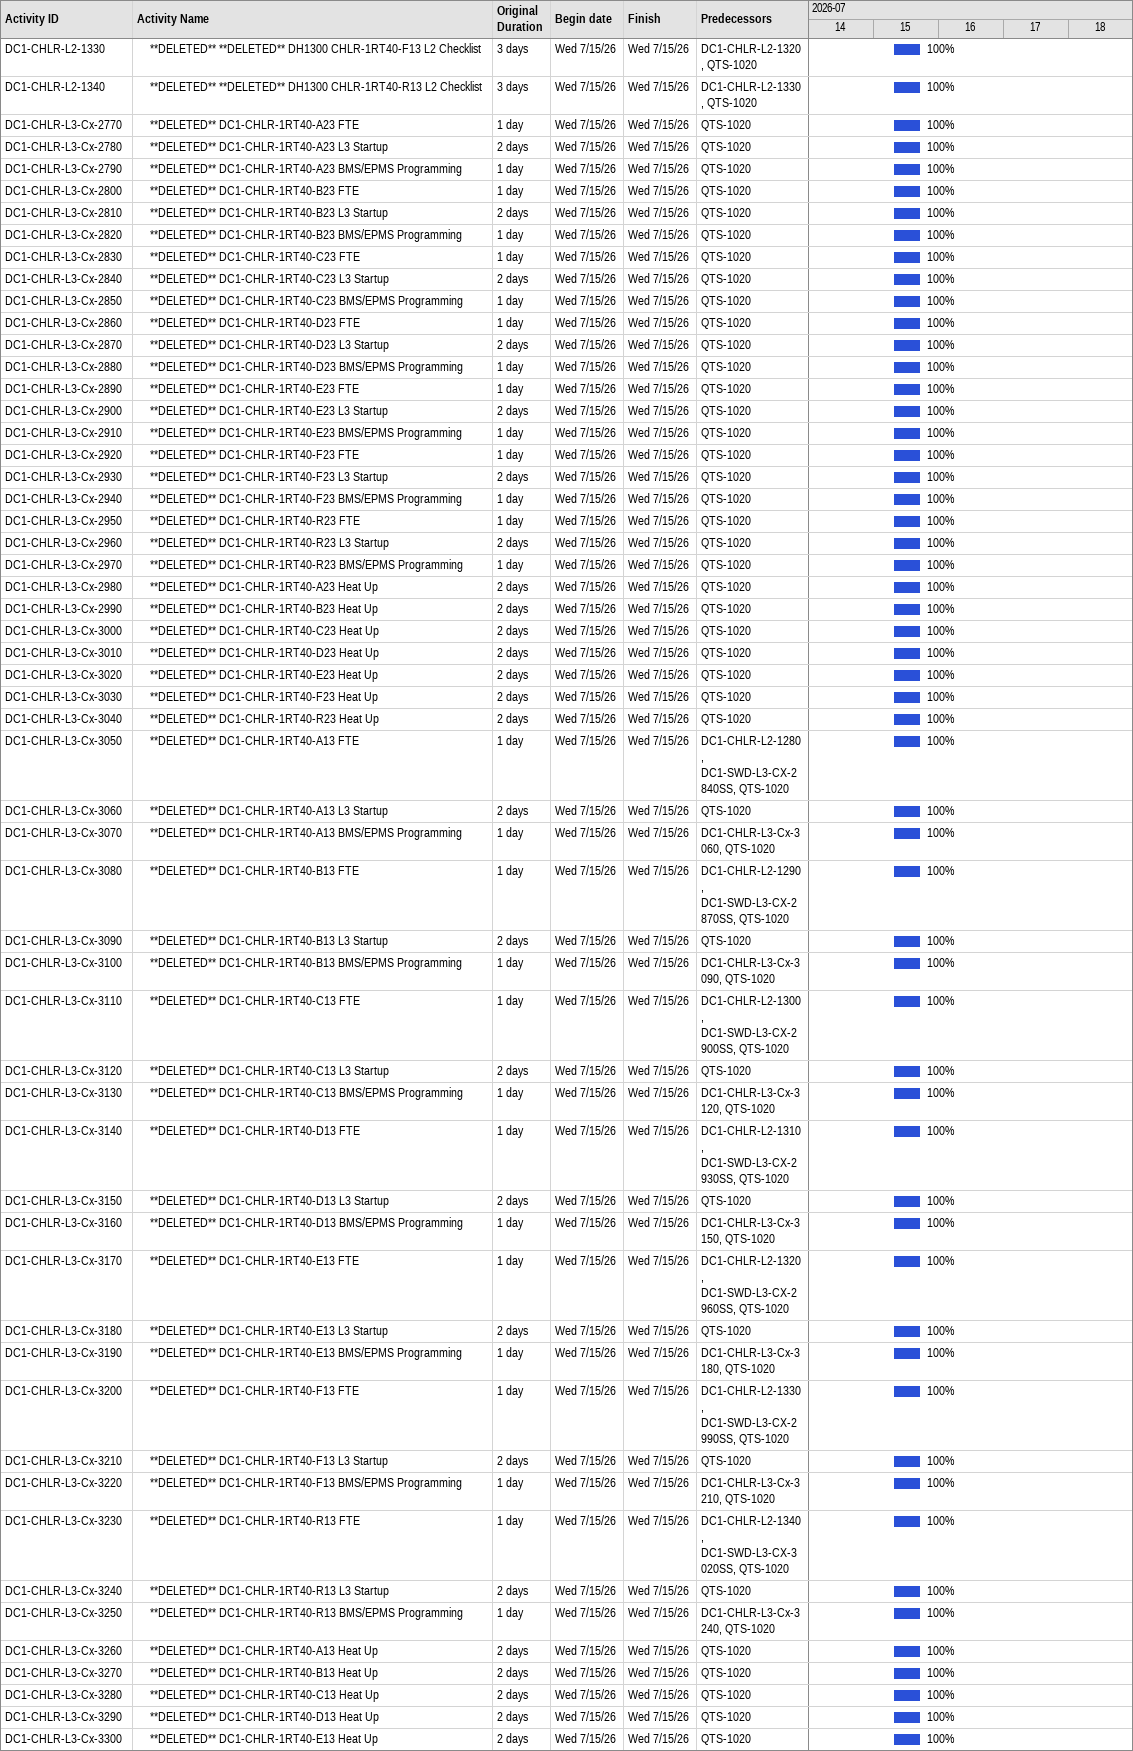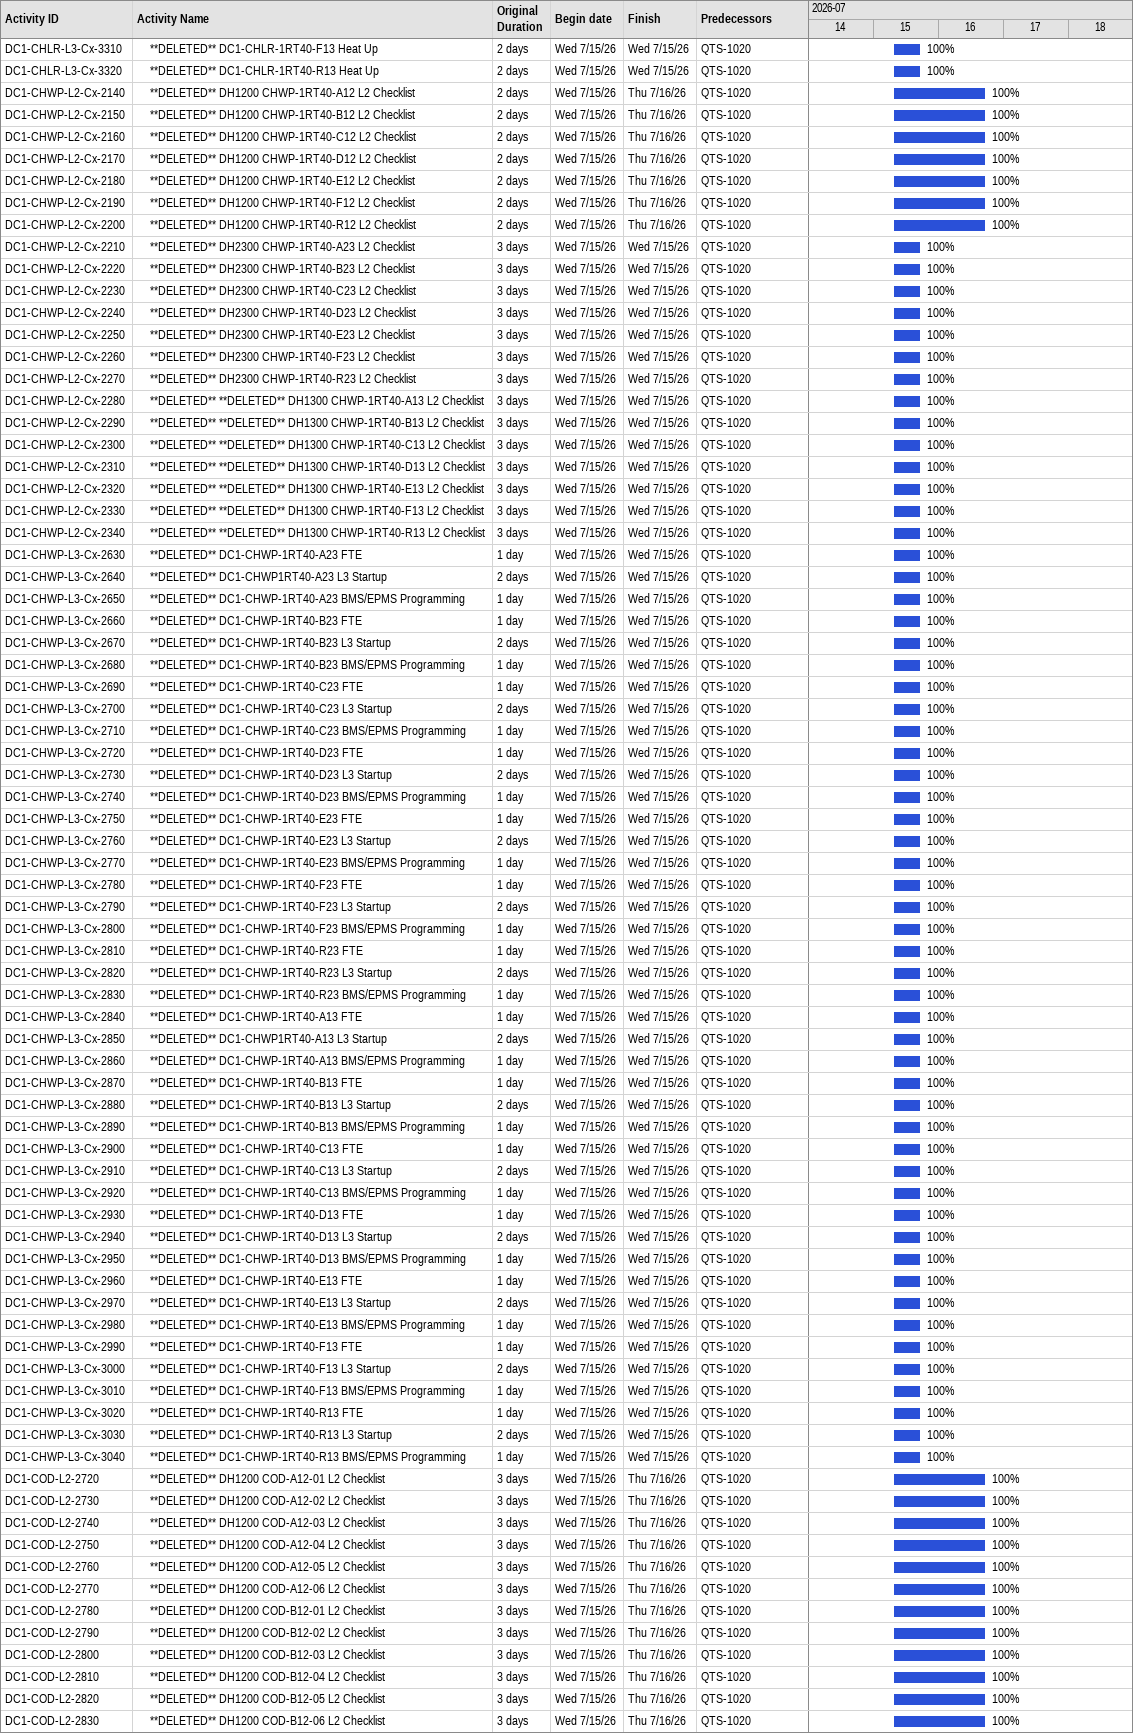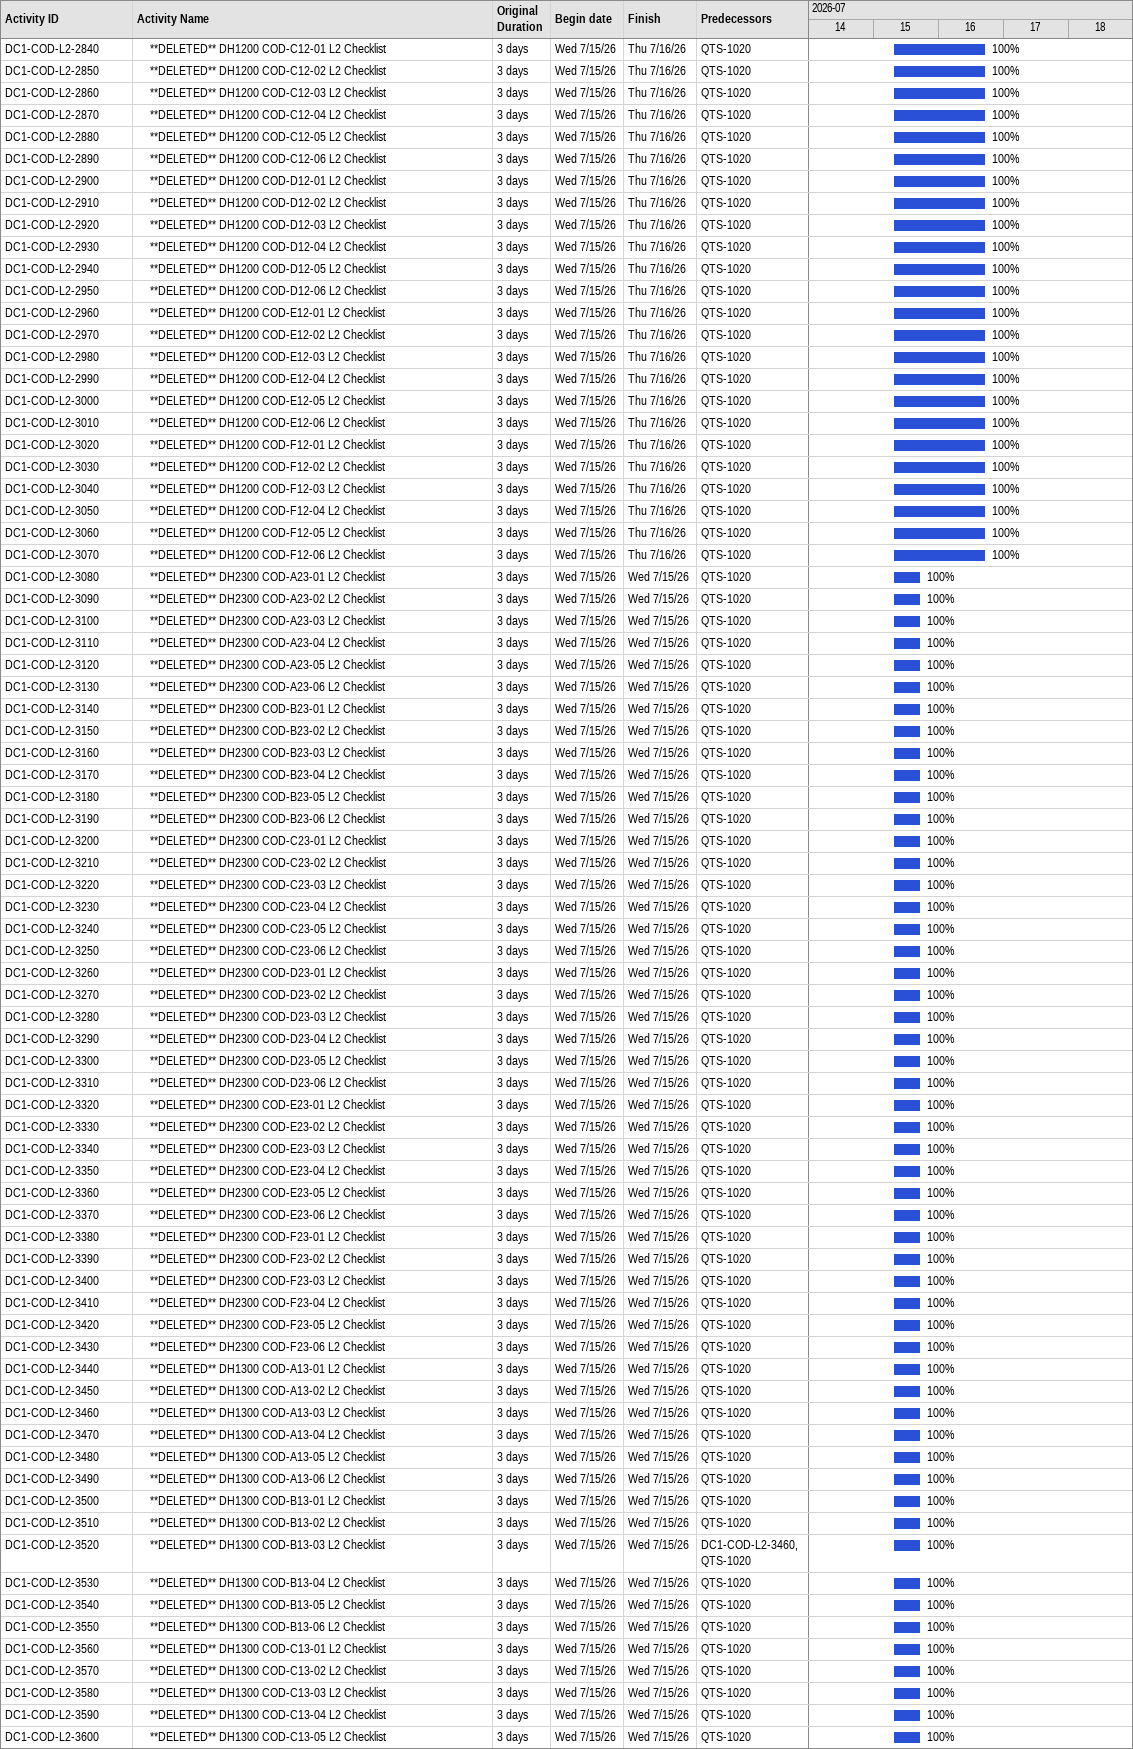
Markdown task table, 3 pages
| ID | Level | Task | Original duration | Start | Finish | Predecessors | % complete |
|---|---|---|---|---|---|---|---|
| DC1-CHLR-L2-1330 | 2 | **DELETED** **DELETED** DH1300 CHLR-1RT40-F13 L2 Checklist | 3d | 2026-07-15 | 2026-07-15 | DC1-CHLR-L2-1320, QTS-1020 | 100 |
| DC1-CHLR-L2-1340 | 2 | **DELETED** **DELETED** DH1300 CHLR-1RT40-R13 L2 Checklist | 3d | 2026-07-15 | 2026-07-15 | DC1-CHLR-L2-1330, QTS-1020 | 100 |
| DC1-CHLR-L3-Cx-2770 | 2 | **DELETED** DC1-CHLR-1RT40-A23 FTE | 1d | 2026-07-15 | 2026-07-15 | QTS-1020 | 100 |
| DC1-CHLR-L3-Cx-2780 | 2 | **DELETED** DC1-CHLR-1RT40-A23 L3 Startup | 2d | 2026-07-15 | 2026-07-15 | QTS-1020 | 100 |
| DC1-CHLR-L3-Cx-2790 | 2 | **DELETED** DC1-CHLR-1RT40-A23 BMS/EPMS Programming | 1d | 2026-07-15 | 2026-07-15 | QTS-1020 | 100 |
| DC1-CHLR-L3-Cx-2800 | 2 | **DELETED** DC1-CHLR-1RT40-B23 FTE | 1d | 2026-07-15 | 2026-07-15 | QTS-1020 | 100 |
| DC1-CHLR-L3-Cx-2810 | 2 | **DELETED** DC1-CHLR-1RT40-B23 L3 Startup | 2d | 2026-07-15 | 2026-07-15 | QTS-1020 | 100 |
| DC1-CHLR-L3-Cx-2820 | 2 | **DELETED** DC1-CHLR-1RT40-B23 BMS/EPMS Programming | 1d | 2026-07-15 | 2026-07-15 | QTS-1020 | 100 |
| DC1-CHLR-L3-Cx-2830 | 2 | **DELETED** DC1-CHLR-1RT40-C23 FTE | 1d | 2026-07-15 | 2026-07-15 | QTS-1020 | 100 |
| DC1-CHLR-L3-Cx-2840 | 2 | **DELETED** DC1-CHLR-1RT40-C23 L3 Startup | 2d | 2026-07-15 | 2026-07-15 | QTS-1020 | 100 |
| DC1-CHLR-L3-Cx-2850 | 2 | **DELETED** DC1-CHLR-1RT40-C23 BMS/EPMS Programming | 1d | 2026-07-15 | 2026-07-15 | QTS-1020 | 100 |
| DC1-CHLR-L3-Cx-2860 | 2 | **DELETED** DC1-CHLR-1RT40-D23 FTE | 1d | 2026-07-15 | 2026-07-15 | QTS-1020 | 100 |
| DC1-CHLR-L3-Cx-2870 | 2 | **DELETED** DC1-CHLR-1RT40-D23 L3 Startup | 2d | 2026-07-15 | 2026-07-15 | QTS-1020 | 100 |
| DC1-CHLR-L3-Cx-2880 | 2 | **DELETED** DC1-CHLR-1RT40-D23 BMS/EPMS Programming | 1d | 2026-07-15 | 2026-07-15 | QTS-1020 | 100 |
| DC1-CHLR-L3-Cx-2890 | 2 | **DELETED** DC1-CHLR-1RT40-E23 FTE | 1d | 2026-07-15 | 2026-07-15 | QTS-1020 | 100 |
| DC1-CHLR-L3-Cx-2900 | 2 | **DELETED** DC1-CHLR-1RT40-E23 L3 Startup | 2d | 2026-07-15 | 2026-07-15 | QTS-1020 | 100 |
| DC1-CHLR-L3-Cx-2910 | 2 | **DELETED** DC1-CHLR-1RT40-E23 BMS/EPMS Programming | 1d | 2026-07-15 | 2026-07-15 | QTS-1020 | 100 |
| DC1-CHLR-L3-Cx-2920 | 2 | **DELETED** DC1-CHLR-1RT40-F23 FTE | 1d | 2026-07-15 | 2026-07-15 | QTS-1020 | 100 |
| DC1-CHLR-L3-Cx-2930 | 2 | **DELETED** DC1-CHLR-1RT40-F23 L3 Startup | 2d | 2026-07-15 | 2026-07-15 | QTS-1020 | 100 |
| DC1-CHLR-L3-Cx-2940 | 2 | **DELETED** DC1-CHLR-1RT40-F23 BMS/EPMS Programming | 1d | 2026-07-15 | 2026-07-15 | QTS-1020 | 100 |
| DC1-CHLR-L3-Cx-2950 | 2 | **DELETED** DC1-CHLR-1RT40-R23 FTE | 1d | 2026-07-15 | 2026-07-15 | QTS-1020 | 100 |
| DC1-CHLR-L3-Cx-2960 | 2 | **DELETED** DC1-CHLR-1RT40-R23 L3 Startup | 2d | 2026-07-15 | 2026-07-15 | QTS-1020 | 100 |
| DC1-CHLR-L3-Cx-2970 | 2 | **DELETED** DC1-CHLR-1RT40-R23 BMS/EPMS Programming | 1d | 2026-07-15 | 2026-07-15 | QTS-1020 | 100 |
| DC1-CHLR-L3-Cx-2980 | 2 | **DELETED** DC1-CHLR-1RT40-A23 Heat Up | 2d | 2026-07-15 | 2026-07-15 | QTS-1020 | 100 |
| DC1-CHLR-L3-Cx-2990 | 2 | **DELETED** DC1-CHLR-1RT40-B23 Heat Up | 2d | 2026-07-15 | 2026-07-15 | QTS-1020 | 100 |
| DC1-CHLR-L3-Cx-3000 | 2 | **DELETED** DC1-CHLR-1RT40-C23 Heat Up | 2d | 2026-07-15 | 2026-07-15 | QTS-1020 | 100 |
| DC1-CHLR-L3-Cx-3010 | 2 | **DELETED** DC1-CHLR-1RT40-D23 Heat Up | 2d | 2026-07-15 | 2026-07-15 | QTS-1020 | 100 |
| DC1-CHLR-L3-Cx-3020 | 2 | **DELETED** DC1-CHLR-1RT40-E23 Heat Up | 2d | 2026-07-15 | 2026-07-15 | QTS-1020 | 100 |
| DC1-CHLR-L3-Cx-3030 | 2 | **DELETED** DC1-CHLR-1RT40-F23 Heat Up | 2d | 2026-07-15 | 2026-07-15 | QTS-1020 | 100 |
| DC1-CHLR-L3-Cx-3040 | 2 | **DELETED** DC1-CHLR-1RT40-R23 Heat Up | 2d | 2026-07-15 | 2026-07-15 | QTS-1020 | 100 |
| DC1-CHLR-L3-Cx-3050 | 2 | **DELETED** DC1-CHLR-1RT40-A13 FTE | 1d | 2026-07-15 | 2026-07-15 | DC1-CHLR-L2-1280, DC1-SWD-L3-CX-2840SS, QTS-1020 | 100 |
| DC1-CHLR-L3-Cx-3060 | 2 | **DELETED** DC1-CHLR-1RT40-A13 L3 Startup | 2d | 2026-07-15 | 2026-07-15 | QTS-1020 | 100 |
| DC1-CHLR-L3-Cx-3070 | 2 | **DELETED** DC1-CHLR-1RT40-A13 BMS/EPMS Programming | 1d | 2026-07-15 | 2026-07-15 | DC1-CHLR-L3-Cx-3060, QTS-1020 | 100 |
| DC1-CHLR-L3-Cx-3080 | 2 | **DELETED** DC1-CHLR-1RT40-B13 FTE | 1d | 2026-07-15 | 2026-07-15 | DC1-CHLR-L2-1290, DC1-SWD-L3-CX-2870SS, QTS-1020 | 100 |
| DC1-CHLR-L3-Cx-3090 | 2 | **DELETED** DC1-CHLR-1RT40-B13 L3 Startup | 2d | 2026-07-15 | 2026-07-15 | QTS-1020 | 100 |
| DC1-CHLR-L3-Cx-3100 | 2 | **DELETED** DC1-CHLR-1RT40-B13 BMS/EPMS Programming | 1d | 2026-07-15 | 2026-07-15 | DC1-CHLR-L3-Cx-3090, QTS-1020 | 100 |
| DC1-CHLR-L3-Cx-3110 | 2 | **DELETED** DC1-CHLR-1RT40-C13 FTE | 1d | 2026-07-15 | 2026-07-15 | DC1-CHLR-L2-1300, DC1-SWD-L3-CX-2900SS, QTS-1020 | 100 |
| DC1-CHLR-L3-Cx-3120 | 2 | **DELETED** DC1-CHLR-1RT40-C13 L3 Startup | 2d | 2026-07-15 | 2026-07-15 | QTS-1020 | 100 |
| DC1-CHLR-L3-Cx-3130 | 2 | **DELETED** DC1-CHLR-1RT40-C13 BMS/EPMS Programming | 1d | 2026-07-15 | 2026-07-15 | DC1-CHLR-L3-Cx-3120, QTS-1020 | 100 |
| DC1-CHLR-L3-Cx-3140 | 2 | **DELETED** DC1-CHLR-1RT40-D13 FTE | 1d | 2026-07-15 | 2026-07-15 | DC1-CHLR-L2-1310, DC1-SWD-L3-CX-2930SS, QTS-1020 | 100 |
| DC1-CHLR-L3-Cx-3150 | 2 | **DELETED** DC1-CHLR-1RT40-D13 L3 Startup | 2d | 2026-07-15 | 2026-07-15 | QTS-1020 | 100 |
| DC1-CHLR-L3-Cx-3160 | 2 | **DELETED** DC1-CHLR-1RT40-D13 BMS/EPMS Programming | 1d | 2026-07-15 | 2026-07-15 | DC1-CHLR-L3-Cx-3150, QTS-1020 | 100 |
| DC1-CHLR-L3-Cx-3170 | 2 | **DELETED** DC1-CHLR-1RT40-E13 FTE | 1d | 2026-07-15 | 2026-07-15 | DC1-CHLR-L2-1320, DC1-SWD-L3-CX-2960SS, QTS-1020 | 100 |
| DC1-CHLR-L3-Cx-3180 | 2 | **DELETED** DC1-CHLR-1RT40-E13 L3 Startup | 2d | 2026-07-15 | 2026-07-15 | QTS-1020 | 100 |
| DC1-CHLR-L3-Cx-3190 | 2 | **DELETED** DC1-CHLR-1RT40-E13 BMS/EPMS Programming | 1d | 2026-07-15 | 2026-07-15 | DC1-CHLR-L3-Cx-3180, QTS-1020 | 100 |
| DC1-CHLR-L3-Cx-3200 | 2 | **DELETED** DC1-CHLR-1RT40-F13 FTE | 1d | 2026-07-15 | 2026-07-15 | DC1-CHLR-L2-1330, DC1-SWD-L3-CX-2990SS, QTS-1020 | 100 |
| DC1-CHLR-L3-Cx-3210 | 2 | **DELETED** DC1-CHLR-1RT40-F13 L3 Startup | 2d | 2026-07-15 | 2026-07-15 | QTS-1020 | 100 |
| DC1-CHLR-L3-Cx-3220 | 2 | **DELETED** DC1-CHLR-1RT40-F13 BMS/EPMS Programming | 1d | 2026-07-15 | 2026-07-15 | DC1-CHLR-L3-Cx-3210, QTS-1020 | 100 |
| DC1-CHLR-L3-Cx-3230 | 2 | **DELETED** DC1-CHLR-1RT40-R13 FTE | 1d | 2026-07-15 | 2026-07-15 | DC1-CHLR-L2-1340, DC1-SWD-L3-CX-3020SS, QTS-1020 | 100 |
| DC1-CHLR-L3-Cx-3240 | 2 | **DELETED** DC1-CHLR-1RT40-R13 L3 Startup | 2d | 2026-07-15 | 2026-07-15 | QTS-1020 | 100 |
| DC1-CHLR-L3-Cx-3250 | 2 | **DELETED** DC1-CHLR-1RT40-R13 BMS/EPMS Programming | 1d | 2026-07-15 | 2026-07-15 | DC1-CHLR-L3-Cx-3240, QTS-1020 | 100 |
| DC1-CHLR-L3-Cx-3260 | 2 | **DELETED** DC1-CHLR-1RT40-A13 Heat Up | 2d | 2026-07-15 | 2026-07-15 | QTS-1020 | 100 |
| DC1-CHLR-L3-Cx-3270 | 2 | **DELETED** DC1-CHLR-1RT40-B13 Heat Up | 2d | 2026-07-15 | 2026-07-15 | QTS-1020 | 100 |
| DC1-CHLR-L3-Cx-3280 | 2 | **DELETED** DC1-CHLR-1RT40-C13 Heat Up | 2d | 2026-07-15 | 2026-07-15 | QTS-1020 | 100 |
| DC1-CHLR-L3-Cx-3290 | 2 | **DELETED** DC1-CHLR-1RT40-D13 Heat Up | 2d | 2026-07-15 | 2026-07-15 | QTS-1020 | 100 |
| DC1-CHLR-L3-Cx-3300 | 2 | **DELETED** DC1-CHLR-1RT40-E13 Heat Up | 2d | 2026-07-15 | 2026-07-15 | QTS-1020 | 100 |
| DC1-CHLR-L3-Cx-3310 | 2 | **DELETED** DC1-CHLR-1RT40-F13 Heat Up | 2d | 2026-07-15 | 2026-07-15 | QTS-1020 | 100 |
| DC1-CHLR-L3-Cx-3320 | 2 | **DELETED** DC1-CHLR-1RT40-R13 Heat Up | 2d | 2026-07-15 | 2026-07-15 | QTS-1020 | 100 |
| DC1-CHWP-L2-Cx-2140 | 2 | **DELETED** DH1200 CHWP-1RT40-A12 L2 Checklist | 2d | 2026-07-15 | 2026-07-16 | QTS-1020 | 100 |
| DC1-CHWP-L2-Cx-2150 | 2 | **DELETED** DH1200 CHWP-1RT40-B12 L2 Checklist | 2d | 2026-07-15 | 2026-07-16 | QTS-1020 | 100 |
| DC1-CHWP-L2-Cx-2160 | 2 | **DELETED** DH1200 CHWP-1RT40-C12 L2 Checklist | 2d | 2026-07-15 | 2026-07-16 | QTS-1020 | 100 |
| DC1-CHWP-L2-Cx-2170 | 2 | **DELETED** DH1200 CHWP-1RT40-D12 L2 Checklist | 2d | 2026-07-15 | 2026-07-16 | QTS-1020 | 100 |
| DC1-CHWP-L2-Cx-2180 | 2 | **DELETED** DH1200 CHWP-1RT40-E12 L2 Checklist | 2d | 2026-07-15 | 2026-07-16 | QTS-1020 | 100 |
| DC1-CHWP-L2-Cx-2190 | 2 | **DELETED** DH1200 CHWP-1RT40-F12 L2 Checklist | 2d | 2026-07-15 | 2026-07-16 | QTS-1020 | 100 |
| DC1-CHWP-L2-Cx-2200 | 2 | **DELETED** DH1200 CHWP-1RT40-R12 L2 Checklist | 2d | 2026-07-15 | 2026-07-16 | QTS-1020 | 100 |
| DC1-CHWP-L2-Cx-2210 | 2 | **DELETED** DH2300 CHWP-1RT40-A23 L2 Checklist | 3d | 2026-07-15 | 2026-07-15 | QTS-1020 | 100 |
| DC1-CHWP-L2-Cx-2220 | 2 | **DELETED** DH2300 CHWP-1RT40-B23 L2 Checklist | 3d | 2026-07-15 | 2026-07-15 | QTS-1020 | 100 |
| DC1-CHWP-L2-Cx-2230 | 2 | **DELETED** DH2300 CHWP-1RT40-C23 L2 Checklist | 3d | 2026-07-15 | 2026-07-15 | QTS-1020 | 100 |
| DC1-CHWP-L2-Cx-2240 | 2 | **DELETED** DH2300 CHWP-1RT40-D23 L2 Checklist | 3d | 2026-07-15 | 2026-07-15 | QTS-1020 | 100 |
| DC1-CHWP-L2-Cx-2250 | 2 | **DELETED** DH2300 CHWP-1RT40-E23 L2 Checklist | 3d | 2026-07-15 | 2026-07-15 | QTS-1020 | 100 |
| DC1-CHWP-L2-Cx-2260 | 2 | **DELETED** DH2300 CHWP-1RT40-F23 L2 Checklist | 3d | 2026-07-15 | 2026-07-15 | QTS-1020 | 100 |
| DC1-CHWP-L2-Cx-2270 | 2 | **DELETED** DH2300 CHWP-1RT40-R23 L2 Checklist | 3d | 2026-07-15 | 2026-07-15 | QTS-1020 | 100 |
| DC1-CHWP-L2-Cx-2280 | 2 | **DELETED** **DELETED** DH1300 CHWP-1RT40-A13 L2 Checklist | 3d | 2026-07-15 | 2026-07-15 | QTS-1020 | 100 |
| DC1-CHWP-L2-Cx-2290 | 2 | **DELETED** **DELETED** DH1300 CHWP-1RT40-B13 L2 Checklist | 3d | 2026-07-15 | 2026-07-15 | QTS-1020 | 100 |
| DC1-CHWP-L2-Cx-2300 | 2 | **DELETED** **DELETED** DH1300 CHWP-1RT40-C13 L2 Checklist | 3d | 2026-07-15 | 2026-07-15 | QTS-1020 | 100 |
| DC1-CHWP-L2-Cx-2310 | 2 | **DELETED** **DELETED** DH1300 CHWP-1RT40-D13 L2 Checklist | 3d | 2026-07-15 | 2026-07-15 | QTS-1020 | 100 |
| DC1-CHWP-L2-Cx-2320 | 2 | **DELETED** **DELETED** DH1300 CHWP-1RT40-E13 L2 Checklist | 3d | 2026-07-15 | 2026-07-15 | QTS-1020 | 100 |
| DC1-CHWP-L2-Cx-2330 | 2 | **DELETED** **DELETED** DH1300 CHWP-1RT40-F13 L2 Checklist | 3d | 2026-07-15 | 2026-07-15 | QTS-1020 | 100 |
| DC1-CHWP-L2-Cx-2340 | 2 | **DELETED** **DELETED** DH1300 CHWP-1RT40-R13 L2 Checklist | 3d | 2026-07-15 | 2026-07-15 | QTS-1020 | 100 |
| DC1-CHWP-L3-Cx-2630 | 2 | **DELETED** DC1-CHWP-1RT40-A23 FTE | 1d | 2026-07-15 | 2026-07-15 | QTS-1020 | 100 |
| DC1-CHWP-L3-Cx-2640 | 2 | **DELETED** DC1-CHWP1RT40-A23 L3 Startup | 2d | 2026-07-15 | 2026-07-15 | QTS-1020 | 100 |
| DC1-CHWP-L3-Cx-2650 | 2 | **DELETED** DC1-CHWP-1RT40-A23 BMS/EPMS Programming | 1d | 2026-07-15 | 2026-07-15 | QTS-1020 | 100 |
| DC1-CHWP-L3-Cx-2660 | 2 | **DELETED** DC1-CHWP-1RT40-B23 FTE | 1d | 2026-07-15 | 2026-07-15 | QTS-1020 | 100 |
| DC1-CHWP-L3-Cx-2670 | 2 | **DELETED** DC1-CHWP-1RT40-B23 L3 Startup | 2d | 2026-07-15 | 2026-07-15 | QTS-1020 | 100 |
| DC1-CHWP-L3-Cx-2680 | 2 | **DELETED** DC1-CHWP-1RT40-B23 BMS/EPMS Programming | 1d | 2026-07-15 | 2026-07-15 | QTS-1020 | 100 |
| DC1-CHWP-L3-Cx-2690 | 2 | **DELETED** DC1-CHWP-1RT40-C23 FTE | 1d | 2026-07-15 | 2026-07-15 | QTS-1020 | 100 |
| DC1-CHWP-L3-Cx-2700 | 2 | **DELETED** DC1-CHWP-1RT40-C23 L3 Startup | 2d | 2026-07-15 | 2026-07-15 | QTS-1020 | 100 |
| DC1-CHWP-L3-Cx-2710 | 2 | **DELETED** DC1-CHWP-1RT40-C23 BMS/EPMS Programming | 1d | 2026-07-15 | 2026-07-15 | QTS-1020 | 100 |
| DC1-CHWP-L3-Cx-2720 | 2 | **DELETED** DC1-CHWP-1RT40-D23 FTE | 1d | 2026-07-15 | 2026-07-15 | QTS-1020 | 100 |
| DC1-CHWP-L3-Cx-2730 | 2 | **DELETED** DC1-CHWP-1RT40-D23 L3 Startup | 2d | 2026-07-15 | 2026-07-15 | QTS-1020 | 100 |
| DC1-CHWP-L3-Cx-2740 | 2 | **DELETED** DC1-CHWP-1RT40-D23 BMS/EPMS Programming | 1d | 2026-07-15 | 2026-07-15 | QTS-1020 | 100 |
| DC1-CHWP-L3-Cx-2750 | 2 | **DELETED** DC1-CHWP-1RT40-E23 FTE | 1d | 2026-07-15 | 2026-07-15 | QTS-1020 | 100 |
| DC1-CHWP-L3-Cx-2760 | 2 | **DELETED** DC1-CHWP-1RT40-E23 L3 Startup | 2d | 2026-07-15 | 2026-07-15 | QTS-1020 | 100 |
| DC1-CHWP-L3-Cx-2770 | 2 | **DELETED** DC1-CHWP-1RT40-E23 BMS/EPMS Programming | 1d | 2026-07-15 | 2026-07-15 | QTS-1020 | 100 |
| DC1-CHWP-L3-Cx-2780 | 2 | **DELETED** DC1-CHWP-1RT40-F23 FTE | 1d | 2026-07-15 | 2026-07-15 | QTS-1020 | 100 |
| DC1-CHWP-L3-Cx-2790 | 2 | **DELETED** DC1-CHWP-1RT40-F23 L3 Startup | 2d | 2026-07-15 | 2026-07-15 | QTS-1020 | 100 |
| DC1-CHWP-L3-Cx-2800 | 2 | **DELETED** DC1-CHWP-1RT40-F23 BMS/EPMS Programming | 1d | 2026-07-15 | 2026-07-15 | QTS-1020 | 100 |
| DC1-CHWP-L3-Cx-2810 | 2 | **DELETED** DC1-CHWP-1RT40-R23 FTE | 1d | 2026-07-15 | 2026-07-15 | QTS-1020 | 100 |
| DC1-CHWP-L3-Cx-2820 | 2 | **DELETED** DC1-CHWP-1RT40-R23 L3 Startup | 2d | 2026-07-15 | 2026-07-15 | QTS-1020 | 100 |
| DC1-CHWP-L3-Cx-2830 | 2 | **DELETED** DC1-CHWP-1RT40-R23 BMS/EPMS Programming | 1d | 2026-07-15 | 2026-07-15 | QTS-1020 | 100 |
| DC1-CHWP-L3-Cx-2840 | 2 | **DELETED** DC1-CHWP-1RT40-A13 FTE | 1d | 2026-07-15 | 2026-07-15 | QTS-1020 | 100 |
| DC1-CHWP-L3-Cx-2850 | 2 | **DELETED** DC1-CHWP1RT40-A13 L3 Startup | 2d | 2026-07-15 | 2026-07-15 | QTS-1020 | 100 |
| DC1-CHWP-L3-Cx-2860 | 2 | **DELETED** DC1-CHWP-1RT40-A13 BMS/EPMS Programming | 1d | 2026-07-15 | 2026-07-15 | QTS-1020 | 100 |
| DC1-CHWP-L3-Cx-2870 | 2 | **DELETED** DC1-CHWP-1RT40-B13 FTE | 1d | 2026-07-15 | 2026-07-15 | QTS-1020 | 100 |
| DC1-CHWP-L3-Cx-2880 | 2 | **DELETED** DC1-CHWP-1RT40-B13 L3 Startup | 2d | 2026-07-15 | 2026-07-15 | QTS-1020 | 100 |
| DC1-CHWP-L3-Cx-2890 | 2 | **DELETED** DC1-CHWP-1RT40-B13 BMS/EPMS Programming | 1d | 2026-07-15 | 2026-07-15 | QTS-1020 | 100 |
| DC1-CHWP-L3-Cx-2900 | 2 | **DELETED** DC1-CHWP-1RT40-C13 FTE | 1d | 2026-07-15 | 2026-07-15 | QTS-1020 | 100 |
| DC1-CHWP-L3-Cx-2910 | 2 | **DELETED** DC1-CHWP-1RT40-C13 L3 Startup | 2d | 2026-07-15 | 2026-07-15 | QTS-1020 | 100 |
| DC1-CHWP-L3-Cx-2920 | 2 | **DELETED** DC1-CHWP-1RT40-C13 BMS/EPMS Programming | 1d | 2026-07-15 | 2026-07-15 | QTS-1020 | 100 |
| DC1-CHWP-L3-Cx-2930 | 2 | **DELETED** DC1-CHWP-1RT40-D13 FTE | 1d | 2026-07-15 | 2026-07-15 | QTS-1020 | 100 |
| DC1-CHWP-L3-Cx-2940 | 2 | **DELETED** DC1-CHWP-1RT40-D13 L3 Startup | 2d | 2026-07-15 | 2026-07-15 | QTS-1020 | 100 |
| DC1-CHWP-L3-Cx-2950 | 2 | **DELETED** DC1-CHWP-1RT40-D13 BMS/EPMS Programming | 1d | 2026-07-15 | 2026-07-15 | QTS-1020 | 100 |
| DC1-CHWP-L3-Cx-2960 | 2 | **DELETED** DC1-CHWP-1RT40-E13 FTE | 1d | 2026-07-15 | 2026-07-15 | QTS-1020 | 100 |
| DC1-CHWP-L3-Cx-2970 | 2 | **DELETED** DC1-CHWP-1RT40-E13 L3 Startup | 2d | 2026-07-15 | 2026-07-15 | QTS-1020 | 100 |
| DC1-CHWP-L3-Cx-2980 | 2 | **DELETED** DC1-CHWP-1RT40-E13 BMS/EPMS Programming | 1d | 2026-07-15 | 2026-07-15 | QTS-1020 | 100 |
| DC1-CHWP-L3-Cx-2990 | 2 | **DELETED** DC1-CHWP-1RT40-F13 FTE | 1d | 2026-07-15 | 2026-07-15 | QTS-1020 | 100 |
| DC1-CHWP-L3-Cx-3000 | 2 | **DELETED** DC1-CHWP-1RT40-F13 L3 Startup | 2d | 2026-07-15 | 2026-07-15 | QTS-1020 | 100 |
| DC1-CHWP-L3-Cx-3010 | 2 | **DELETED** DC1-CHWP-1RT40-F13 BMS/EPMS Programming | 1d | 2026-07-15 | 2026-07-15 | QTS-1020 | 100 |
| DC1-CHWP-L3-Cx-3020 | 2 | **DELETED** DC1-CHWP-1RT40-R13 FTE | 1d | 2026-07-15 | 2026-07-15 | QTS-1020 | 100 |
| DC1-CHWP-L3-Cx-3030 | 2 | **DELETED** DC1-CHWP-1RT40-R13 L3 Startup | 2d | 2026-07-15 | 2026-07-15 | QTS-1020 | 100 |
| DC1-CHWP-L3-Cx-3040 | 2 | **DELETED** DC1-CHWP-1RT40-R13 BMS/EPMS Programming | 1d | 2026-07-15 | 2026-07-15 | QTS-1020 | 100 |
| DC1-COD-L2-2720 | 2 | **DELETED** DH1200 COD-A12-01 L2 Checklist | 3d | 2026-07-15 | 2026-07-16 | QTS-1020 | 100 |
| DC1-COD-L2-2730 | 2 | **DELETED** DH1200 COD-A12-02 L2 Checklist | 3d | 2026-07-15 | 2026-07-16 | QTS-1020 | 100 |
| DC1-COD-L2-2740 | 2 | **DELETED** DH1200 COD-A12-03 L2 Checklist | 3d | 2026-07-15 | 2026-07-16 | QTS-1020 | 100 |
| DC1-COD-L2-2750 | 2 | **DELETED** DH1200 COD-A12-04 L2 Checklist | 3d | 2026-07-15 | 2026-07-16 | QTS-1020 | 100 |
| DC1-COD-L2-2760 | 2 | **DELETED** DH1200 COD-A12-05 L2 Checklist | 3d | 2026-07-15 | 2026-07-16 | QTS-1020 | 100 |
| DC1-COD-L2-2770 | 2 | **DELETED** DH1200 COD-A12-06 L2 Checklist | 3d | 2026-07-15 | 2026-07-16 | QTS-1020 | 100 |
| DC1-COD-L2-2780 | 2 | **DELETED** DH1200 COD-B12-01 L2 Checklist | 3d | 2026-07-15 | 2026-07-16 | QTS-1020 | 100 |
| DC1-COD-L2-2790 | 2 | **DELETED** DH1200 COD-B12-02 L2 Checklist | 3d | 2026-07-15 | 2026-07-16 | QTS-1020 | 100 |
| DC1-COD-L2-2800 | 2 | **DELETED** DH1200 COD-B12-03 L2 Checklist | 3d | 2026-07-15 | 2026-07-16 | QTS-1020 | 100 |
| DC1-COD-L2-2810 | 2 | **DELETED** DH1200 COD-B12-04 L2 Checklist | 3d | 2026-07-15 | 2026-07-16 | QTS-1020 | 100 |
| DC1-COD-L2-2820 | 2 | **DELETED** DH1200 COD-B12-05 L2 Checklist | 3d | 2026-07-15 | 2026-07-16 | QTS-1020 | 100 |
| DC1-COD-L2-2830 | 2 | **DELETED** DH1200 COD-B12-06 L2 Checklist | 3d | 2026-07-15 | 2026-07-16 | QTS-1020 | 100 |
| DC1-COD-L2-2840 | 2 | **DELETED** DH1200 COD-C12-01 L2 Checklist | 3d | 2026-07-15 | 2026-07-16 | QTS-1020 | 100 |
| DC1-COD-L2-2850 | 2 | **DELETED** DH1200 COD-C12-02 L2 Checklist | 3d | 2026-07-15 | 2026-07-16 | QTS-1020 | 100 |
| DC1-COD-L2-2860 | 2 | **DELETED** DH1200 COD-C12-03 L2 Checklist | 3d | 2026-07-15 | 2026-07-16 | QTS-1020 | 100 |
| DC1-COD-L2-2870 | 2 | **DELETED** DH1200 COD-C12-04 L2 Checklist | 3d | 2026-07-15 | 2026-07-16 | QTS-1020 | 100 |
| DC1-COD-L2-2880 | 2 | **DELETED** DH1200 COD-C12-05 L2 Checklist | 3d | 2026-07-15 | 2026-07-16 | QTS-1020 | 100 |
| DC1-COD-L2-2890 | 2 | **DELETED** DH1200 COD-C12-06 L2 Checklist | 3d | 2026-07-15 | 2026-07-16 | QTS-1020 | 100 |
| DC1-COD-L2-2900 | 2 | **DELETED** DH1200 COD-D12-01 L2 Checklist | 3d | 2026-07-15 | 2026-07-16 | QTS-1020 | 100 |
| DC1-COD-L2-2910 | 2 | **DELETED** DH1200 COD-D12-02 L2 Checklist | 3d | 2026-07-15 | 2026-07-16 | QTS-1020 | 100 |
| DC1-COD-L2-2920 | 2 | **DELETED** DH1200 COD-D12-03 L2 Checklist | 3d | 2026-07-15 | 2026-07-16 | QTS-1020 | 100 |
| DC1-COD-L2-2930 | 2 | **DELETED** DH1200 COD-D12-04 L2 Checklist | 3d | 2026-07-15 | 2026-07-16 | QTS-1020 | 100 |
| DC1-COD-L2-2940 | 2 | **DELETED** DH1200 COD-D12-05 L2 Checklist | 3d | 2026-07-15 | 2026-07-16 | QTS-1020 | 100 |
| DC1-COD-L2-2950 | 2 | **DELETED** DH1200 COD-D12-06 L2 Checklist | 3d | 2026-07-15 | 2026-07-16 | QTS-1020 | 100 |
| DC1-COD-L2-2960 | 2 | **DELETED** DH1200 COD-E12-01 L2 Checklist | 3d | 2026-07-15 | 2026-07-16 | QTS-1020 | 100 |
| DC1-COD-L2-2970 | 2 | **DELETED** DH1200 COD-E12-02 L2 Checklist | 3d | 2026-07-15 | 2026-07-16 | QTS-1020 | 100 |
| DC1-COD-L2-2980 | 2 | **DELETED** DH1200 COD-E12-03 L2 Checklist | 3d | 2026-07-15 | 2026-07-16 | QTS-1020 | 100 |
| DC1-COD-L2-2990 | 2 | **DELETED** DH1200 COD-E12-04 L2 Checklist | 3d | 2026-07-15 | 2026-07-16 | QTS-1020 | 100 |
| DC1-COD-L2-3000 | 2 | **DELETED** DH1200 COD-E12-05 L2 Checklist | 3d | 2026-07-15 | 2026-07-16 | QTS-1020 | 100 |
| DC1-COD-L2-3010 | 2 | **DELETED** DH1200 COD-E12-06 L2 Checklist | 3d | 2026-07-15 | 2026-07-16 | QTS-1020 | 100 |
| DC1-COD-L2-3020 | 2 | **DELETED** DH1200 COD-F12-01 L2 Checklist | 3d | 2026-07-15 | 2026-07-16 | QTS-1020 | 100 |
| DC1-COD-L2-3030 | 2 | **DELETED** DH1200 COD-F12-02 L2 Checklist | 3d | 2026-07-15 | 2026-07-16 | QTS-1020 | 100 |
| DC1-COD-L2-3040 | 2 | **DELETED** DH1200 COD-F12-03 L2 Checklist | 3d | 2026-07-15 | 2026-07-16 | QTS-1020 | 100 |
| DC1-COD-L2-3050 | 2 | **DELETED** DH1200 COD-F12-04 L2 Checklist | 3d | 2026-07-15 | 2026-07-16 | QTS-1020 | 100 |
| DC1-COD-L2-3060 | 2 | **DELETED** DH1200 COD-F12-05 L2 Checklist | 3d | 2026-07-15 | 2026-07-16 | QTS-1020 | 100 |
| DC1-COD-L2-3070 | 2 | **DELETED** DH1200 COD-F12-06 L2 Checklist | 3d | 2026-07-15 | 2026-07-16 | QTS-1020 | 100 |
| DC1-COD-L2-3080 | 2 | **DELETED** DH2300 COD-A23-01 L2 Checklist | 3d | 2026-07-15 | 2026-07-15 | QTS-1020 | 100 |
| DC1-COD-L2-3090 | 2 | **DELETED** DH2300 COD-A23-02 L2 Checklist | 3d | 2026-07-15 | 2026-07-15 | QTS-1020 | 100 |
| DC1-COD-L2-3100 | 2 | **DELETED** DH2300 COD-A23-03 L2 Checklist | 3d | 2026-07-15 | 2026-07-15 | QTS-1020 | 100 |
| DC1-COD-L2-3110 | 2 | **DELETED** DH2300 COD-A23-04 L2 Checklist | 3d | 2026-07-15 | 2026-07-15 | QTS-1020 | 100 |
| DC1-COD-L2-3120 | 2 | **DELETED** DH2300 COD-A23-05 L2 Checklist | 3d | 2026-07-15 | 2026-07-15 | QTS-1020 | 100 |
| DC1-COD-L2-3130 | 2 | **DELETED** DH2300 COD-A23-06 L2 Checklist | 3d | 2026-07-15 | 2026-07-15 | QTS-1020 | 100 |
| DC1-COD-L2-3140 | 2 | **DELETED** DH2300 COD-B23-01 L2 Checklist | 3d | 2026-07-15 | 2026-07-15 | QTS-1020 | 100 |
| DC1-COD-L2-3150 | 2 | **DELETED** DH2300 COD-B23-02 L2 Checklist | 3d | 2026-07-15 | 2026-07-15 | QTS-1020 | 100 |
| DC1-COD-L2-3160 | 2 | **DELETED** DH2300 COD-B23-03 L2 Checklist | 3d | 2026-07-15 | 2026-07-15 | QTS-1020 | 100 |
| DC1-COD-L2-3170 | 2 | **DELETED** DH2300 COD-B23-04 L2 Checklist | 3d | 2026-07-15 | 2026-07-15 | QTS-1020 | 100 |
| DC1-COD-L2-3180 | 2 | **DELETED** DH2300 COD-B23-05 L2 Checklist | 3d | 2026-07-15 | 2026-07-15 | QTS-1020 | 100 |
| DC1-COD-L2-3190 | 2 | **DELETED** DH2300 COD-B23-06 L2 Checklist | 3d | 2026-07-15 | 2026-07-15 | QTS-1020 | 100 |
| DC1-COD-L2-3200 | 2 | **DELETED** DH2300 COD-C23-01 L2 Checklist | 3d | 2026-07-15 | 2026-07-15 | QTS-1020 | 100 |
| DC1-COD-L2-3210 | 2 | **DELETED** DH2300 COD-C23-02 L2 Checklist | 3d | 2026-07-15 | 2026-07-15 | QTS-1020 | 100 |
| DC1-COD-L2-3220 | 2 | **DELETED** DH2300 COD-C23-03 L2 Checklist | 3d | 2026-07-15 | 2026-07-15 | QTS-1020 | 100 |
| DC1-COD-L2-3230 | 2 | **DELETED** DH2300 COD-C23-04 L2 Checklist | 3d | 2026-07-15 | 2026-07-15 | QTS-1020 | 100 |
| DC1-COD-L2-3240 | 2 | **DELETED** DH2300 COD-C23-05 L2 Checklist | 3d | 2026-07-15 | 2026-07-15 | QTS-1020 | 100 |
| DC1-COD-L2-3250 | 2 | **DELETED** DH2300 COD-C23-06 L2 Checklist | 3d | 2026-07-15 | 2026-07-15 | QTS-1020 | 100 |
| DC1-COD-L2-3260 | 2 | **DELETED** DH2300 COD-D23-01 L2 Checklist | 3d | 2026-07-15 | 2026-07-15 | QTS-1020 | 100 |
| DC1-COD-L2-3270 | 2 | **DELETED** DH2300 COD-D23-02 L2 Checklist | 3d | 2026-07-15 | 2026-07-15 | QTS-1020 | 100 |
| DC1-COD-L2-3280 | 2 | **DELETED** DH2300 COD-D23-03 L2 Checklist | 3d | 2026-07-15 | 2026-07-15 | QTS-1020 | 100 |
| DC1-COD-L2-3290 | 2 | **DELETED** DH2300 COD-D23-04 L2 Checklist | 3d | 2026-07-15 | 2026-07-15 | QTS-1020 | 100 |
| DC1-COD-L2-3300 | 2 | **DELETED** DH2300 COD-D23-05 L2 Checklist | 3d | 2026-07-15 | 2026-07-15 | QTS-1020 | 100 |
| DC1-COD-L2-3310 | 2 | **DELETED** DH2300 COD-D23-06 L2 Checklist | 3d | 2026-07-15 | 2026-07-15 | QTS-1020 | 100 |
| DC1-COD-L2-3320 | 2 | **DELETED** DH2300 COD-E23-01 L2 Checklist | 3d | 2026-07-15 | 2026-07-15 | QTS-1020 | 100 |
| DC1-COD-L2-3330 | 2 | **DELETED** DH2300 COD-E23-02 L2 Checklist | 3d | 2026-07-15 | 2026-07-15 | QTS-1020 | 100 |
| DC1-COD-L2-3340 | 2 | **DELETED** DH2300 COD-E23-03 L2 Checklist | 3d | 2026-07-15 | 2026-07-15 | QTS-1020 | 100 |
| DC1-COD-L2-3350 | 2 | **DELETED** DH2300 COD-E23-04 L2 Checklist | 3d | 2026-07-15 | 2026-07-15 | QTS-1020 | 100 |
| DC1-COD-L2-3360 | 2 | **DELETED** DH2300 COD-E23-05 L2 Checklist | 3d | 2026-07-15 | 2026-07-15 | QTS-1020 | 100 |
| DC1-COD-L2-3370 | 2 | **DELETED** DH2300 COD-E23-06 L2 Checklist | 3d | 2026-07-15 | 2026-07-15 | QTS-1020 | 100 |
| DC1-COD-L2-3380 | 2 | **DELETED** DH2300 COD-F23-01 L2 Checklist | 3d | 2026-07-15 | 2026-07-15 | QTS-1020 | 100 |
| DC1-COD-L2-3390 | 2 | **DELETED** DH2300 COD-F23-02 L2 Checklist | 3d | 2026-07-15 | 2026-07-15 | QTS-1020 | 100 |
| DC1-COD-L2-3400 | 2 | **DELETED** DH2300 COD-F23-03 L2 Checklist | 3d | 2026-07-15 | 2026-07-15 | QTS-1020 | 100 |
| DC1-COD-L2-3410 | 2 | **DELETED** DH2300 COD-F23-04 L2 Checklist | 3d | 2026-07-15 | 2026-07-15 | QTS-1020 | 100 |
| DC1-COD-L2-3420 | 2 | **DELETED** DH2300 COD-F23-05 L2 Checklist | 3d | 2026-07-15 | 2026-07-15 | QTS-1020 | 100 |
| DC1-COD-L2-3430 | 2 | **DELETED** DH2300 COD-F23-06 L2 Checklist | 3d | 2026-07-15 | 2026-07-15 | QTS-1020 | 100 |
| DC1-COD-L2-3440 | 2 | **DELETED** DH1300 COD-A13-01 L2 Checklist | 3d | 2026-07-15 | 2026-07-15 | QTS-1020 | 100 |
| DC1-COD-L2-3450 | 2 | **DELETED** DH1300 COD-A13-02 L2 Checklist | 3d | 2026-07-15 | 2026-07-15 | QTS-1020 | 100 |
| DC1-COD-L2-3460 | 2 | **DELETED** DH1300 COD-A13-03 L2 Checklist | 3d | 2026-07-15 | 2026-07-15 | QTS-1020 | 100 |
| DC1-COD-L2-3470 | 2 | **DELETED** DH1300 COD-A13-04 L2 Checklist | 3d | 2026-07-15 | 2026-07-15 | QTS-1020 | 100 |
| DC1-COD-L2-3480 | 2 | **DELETED** DH1300 COD-A13-05 L2 Checklist | 3d | 2026-07-15 | 2026-07-15 | QTS-1020 | 100 |
| DC1-COD-L2-3490 | 2 | **DELETED** DH1300 COD-A13-06 L2 Checklist | 3d | 2026-07-15 | 2026-07-15 | QTS-1020 | 100 |
| DC1-COD-L2-3500 | 2 | **DELETED** DH1300 COD-B13-01 L2 Checklist | 3d | 2026-07-15 | 2026-07-15 | QTS-1020 | 100 |
| DC1-COD-L2-3510 | 2 | **DELETED** DH1300 COD-B13-02 L2 Checklist | 3d | 2026-07-15 | 2026-07-15 | QTS-1020 | 100 |
| DC1-COD-L2-3520 | 2 | **DELETED** DH1300 COD-B13-03 L2 Checklist | 3d | 2026-07-15 | 2026-07-15 | DC1-COD-L2-3460, QTS-1020 | 100 |
| DC1-COD-L2-3530 | 2 | **DELETED** DH1300 COD-B13-04 L2 Checklist | 3d | 2026-07-15 | 2026-07-15 | QTS-1020 | 100 |
| DC1-COD-L2-3540 | 2 | **DELETED** DH1300 COD-B13-05 L2 Checklist | 3d | 2026-07-15 | 2026-07-15 | QTS-1020 | 100 |
| DC1-COD-L2-3550 | 2 | **DELETED** DH1300 COD-B13-06 L2 Checklist | 3d | 2026-07-15 | 2026-07-15 | QTS-1020 | 100 |
| DC1-COD-L2-3560 | 2 | **DELETED** DH1300 COD-C13-01 L2 Checklist | 3d | 2026-07-15 | 2026-07-15 | QTS-1020 | 100 |
| DC1-COD-L2-3570 | 2 | **DELETED** DH1300 COD-C13-02 L2 Checklist | 3d | 2026-07-15 | 2026-07-15 | QTS-1020 | 100 |
| DC1-COD-L2-3580 | 2 | **DELETED** DH1300 COD-C13-03 L2 Checklist | 3d | 2026-07-15 | 2026-07-15 | QTS-1020 | 100 |
| DC1-COD-L2-3590 | 2 | **DELETED** DH1300 COD-C13-04 L2 Checklist | 3d | 2026-07-15 | 2026-07-15 | QTS-1020 | 100 |
| DC1-COD-L2-3600 | 2 | **DELETED** DH1300 COD-C13-05 L2 Checklist | 3d | 2026-07-15 | 2026-07-15 | QTS-1020 | 100 |
